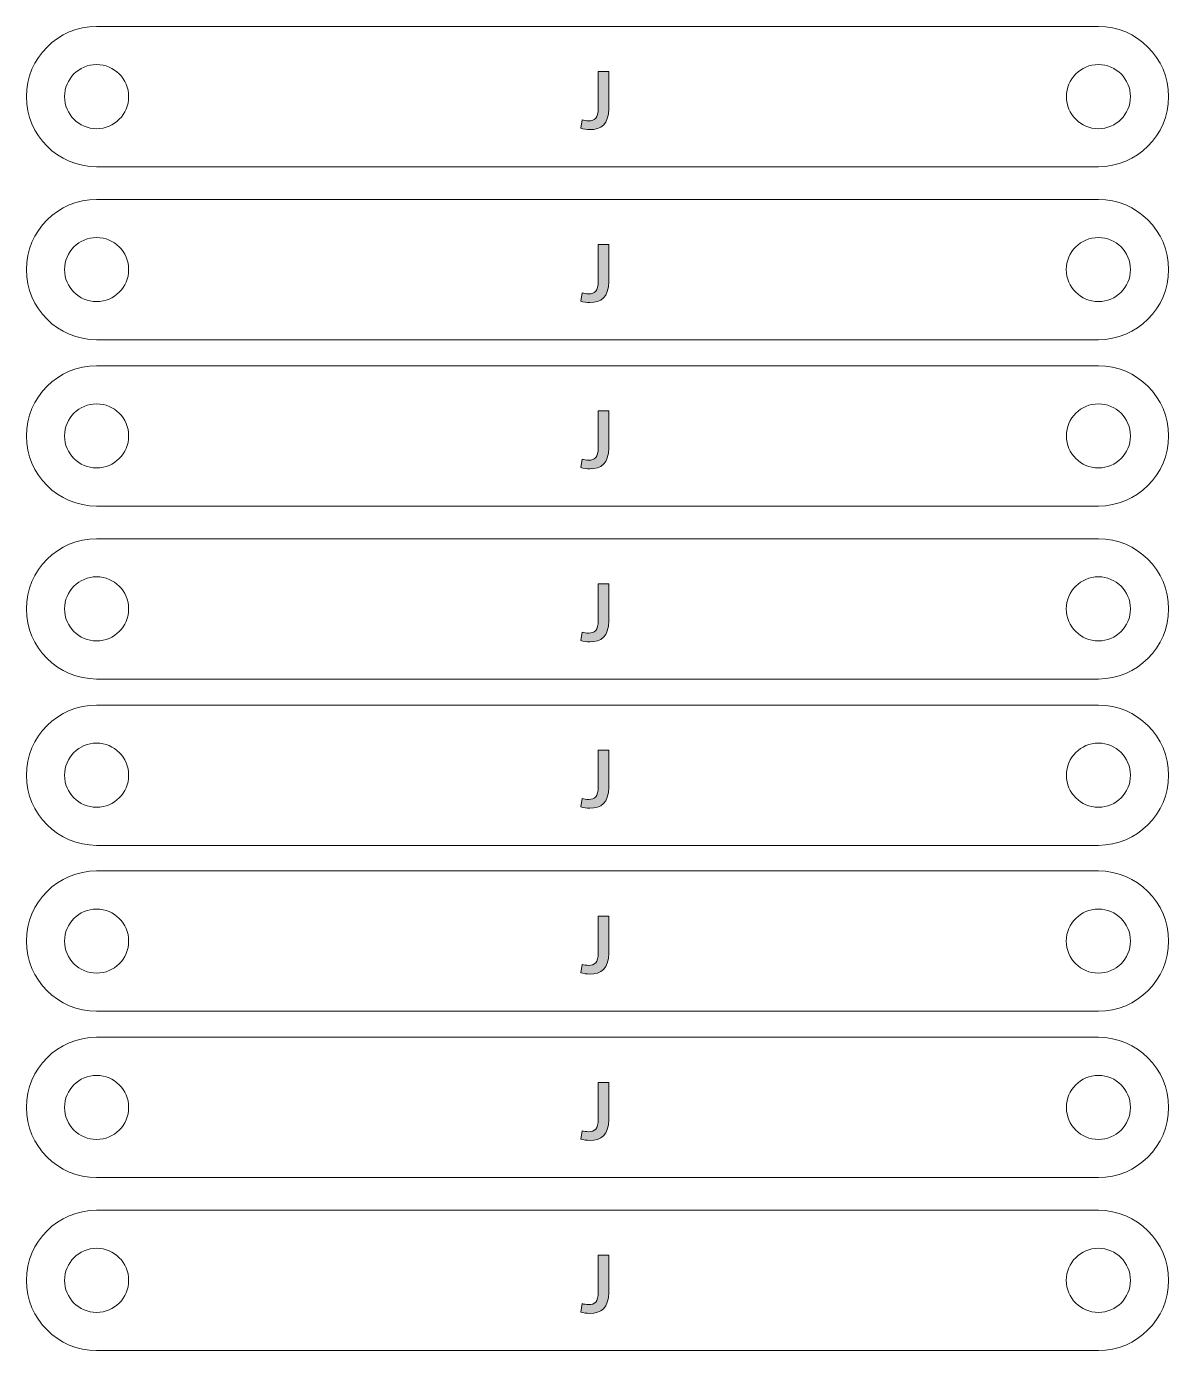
# Model space of a CAD drawing. Header units: inches. Extents: x 104 to 506, y 5 to 299.
# Drawn here: x 104.5 to 161.5, y 232.1 to 298.2 of the extents above; entities that cross this region are included whole.
import ezdxf

# ---------------------------------------------------------------- set-up
doc = ezdxf.new("R2010")
doc.units = ezdxf.units.IN
doc.header["$MEASUREMENT"] = 0
doc.layers.add('Ebene 1', color=7, linetype='Continuous')

# ---------------------------------------------------------------- blocks, each defined once
blk = doc.blocks.new('block 86')
at = {"layer": 'Ebene 1'}
h = blk.add_hatch(color=250, dxfattribs=at)
h.dxf.hatch_style = 2
edge = h.paths.add_edge_path()
edge.add_spline(control_points=[(133.03, 287.295), (133.03, 287.295), (133.551, 287.295), (133.551, 287.295), (133.551, 287.295), (133.551, 285.446), (133.551, 285.446), (133.551, 284.659), (133.17, 284.397), (132.603, 284.397), (132.459, 284.397), (132.277, 284.422), (132.167, 284.465), (132.167, 284.465), (132.23, 284.884), (132.23, 284.884), (132.315, 284.858), (132.429, 284.833), (132.552, 284.833), (132.848, 284.833), (133.03, 284.968), (133.03, 285.463), (133.03, 285.463), (133.03, 287.295), (133.03, 287.295)], knot_values=[0, 0, 0, 0, 1, 1, 1, 2, 2, 2, 3, 3, 3, 4, 4, 4, 5, 5, 5, 6, 6, 6, 7, 7, 7, 8, 8, 8, 8], degree=3, periodic=1)
at = {"layer": 'Ebene 1', "lineweight": 0}
blk.add_open_spline([(133.03, 287.295), (133.03, 287.295), (133.551, 287.295), (133.551, 287.295), (133.551, 287.295), (133.551, 285.446), (133.551, 285.446), (133.551, 284.659), (133.17, 284.397), (132.603, 284.397), (132.459, 284.397), (132.277, 284.422), (132.167, 284.465), (132.167, 284.465), (132.23, 284.884), (132.23, 284.884), (132.315, 284.858), (132.429, 284.833), (132.552, 284.833), (132.848, 284.833), (133.03, 284.968), (133.03, 285.463), (133.03, 285.463), (133.03, 287.295), (133.03, 287.295)], degree=3, knots=[0, 0, 0, 0, 1, 1, 1, 2, 2, 2, 3, 3, 3, 4, 4, 4, 5, 5, 5, 6, 6, 6, 7, 7, 7, 8, 8, 8, 8], dxfattribs=at)
blk = doc.blocks.new('block 85')
at = {"layer": 'Ebene 1', "lineweight": 0}
for points, knots in [([(161.492, 286.044), (161.492, 284.11), (159.925, 282.544), (157.992, 282.544), (157.992, 282.544), (107.992, 282.544), (107.992, 282.544), (106.059, 282.544), (104.492, 284.11), (104.492, 286.044), (104.492, 286.044), (104.492, 286.044), (104.492, 286.044), (104.492, 287.977), (106.059, 289.544), (107.992, 289.544), (107.992, 289.544), (157.992, 289.544), (157.992, 289.544), (159.925, 289.544), (161.492, 287.977), (161.492, 286.044), (161.492, 286.044), (161.492, 286.044), (161.492, 286.044)], [0, 0, 0, 0, 1, 1, 1, 2, 2, 2, 3, 3, 3, 4, 4, 4, 5, 5, 5, 6, 6, 6, 7, 7, 7, 8, 8, 8, 8]), ([(109.592, 286.044), (109.592, 285.16), (108.876, 284.444), (107.992, 284.444), (107.109, 284.444), (106.392, 285.16), (106.392, 286.044), (106.392, 286.927), (107.109, 287.644), (107.992, 287.644), (108.876, 287.644), (109.592, 286.927), (109.592, 286.044)], [0, 0, 0, 0, 1, 1, 1, 2, 2, 2, 3, 3, 3, 4, 4, 4, 4])]:
    blk.add_open_spline(points, degree=3, knots=knots, dxfattribs=at)
at = {"layer": 'Ebene 1'}
blk.add_blockref('block 86', (0, 0), dxfattribs=at)
blk = doc.blocks.new('block 84')
at = {"layer": 'Ebene 1', "lineweight": 0}
blk.add_open_spline([(159.592, 286.044), (159.592, 285.16), (158.876, 284.444), (157.992, 284.444), (157.109, 284.444), (156.392, 285.16), (156.392, 286.044), (156.392, 286.927), (157.109, 287.644), (157.992, 287.644), (158.876, 287.644), (159.592, 286.927), (159.592, 286.044)], degree=3, knots=[0, 0, 0, 0, 1, 1, 1, 2, 2, 2, 3, 3, 3, 4, 4, 4, 4], dxfattribs=at)
at = {"layer": 'Ebene 1'}
blk.add_blockref('block 85', (0, 0), dxfattribs=at)
blk = doc.blocks.new('block 91')
at = {"layer": 'Ebene 1'}
h = blk.add_hatch(color=250, dxfattribs=at)
h.dxf.hatch_style = 2
edge = h.paths.add_edge_path()
edge.add_spline(control_points=[(133.03, 295.927), (133.03, 295.927), (133.551, 295.927), (133.551, 295.927), (133.551, 295.927), (133.551, 294.078), (133.551, 294.078), (133.551, 293.291), (133.17, 293.029), (132.603, 293.029), (132.459, 293.029), (132.277, 293.054), (132.167, 293.097), (132.167, 293.097), (132.23, 293.516), (132.23, 293.516), (132.315, 293.49), (132.429, 293.465), (132.552, 293.465), (132.848, 293.465), (133.03, 293.6), (133.03, 294.095), (133.03, 294.095), (133.03, 295.927), (133.03, 295.927)], knot_values=[0, 0, 0, 0, 1, 1, 1, 2, 2, 2, 3, 3, 3, 4, 4, 4, 5, 5, 5, 6, 6, 6, 7, 7, 7, 8, 8, 8, 8], degree=3, periodic=1)
at = {"layer": 'Ebene 1', "lineweight": 0}
blk.add_open_spline([(133.03, 295.927), (133.03, 295.927), (133.551, 295.927), (133.551, 295.927), (133.551, 295.927), (133.551, 294.078), (133.551, 294.078), (133.551, 293.291), (133.17, 293.029), (132.603, 293.029), (132.459, 293.029), (132.277, 293.054), (132.167, 293.097), (132.167, 293.097), (132.23, 293.516), (132.23, 293.516), (132.315, 293.49), (132.429, 293.465), (132.552, 293.465), (132.848, 293.465), (133.03, 293.6), (133.03, 294.095), (133.03, 294.095), (133.03, 295.927), (133.03, 295.927)], degree=3, knots=[0, 0, 0, 0, 1, 1, 1, 2, 2, 2, 3, 3, 3, 4, 4, 4, 5, 5, 5, 6, 6, 6, 7, 7, 7, 8, 8, 8, 8], dxfattribs=at)
blk = doc.blocks.new('block 90')
at = {"layer": 'Ebene 1', "lineweight": 0}
for points, knots in [([(161.492, 294.676), (161.492, 292.743), (159.925, 291.176), (157.992, 291.176), (157.992, 291.176), (107.992, 291.176), (107.992, 291.176), (106.059, 291.176), (104.492, 292.743), (104.492, 294.676), (104.492, 294.676), (104.492, 294.676), (104.492, 294.676), (104.492, 296.609), (106.059, 298.176), (107.992, 298.176), (107.992, 298.176), (157.992, 298.176), (157.992, 298.176), (159.925, 298.176), (161.492, 296.609), (161.492, 294.676), (161.492, 294.676), (161.492, 294.676), (161.492, 294.676)], [0, 0, 0, 0, 1, 1, 1, 2, 2, 2, 3, 3, 3, 4, 4, 4, 5, 5, 5, 6, 6, 6, 7, 7, 7, 8, 8, 8, 8]), ([(109.592, 294.676), (109.592, 293.792), (108.876, 293.076), (107.992, 293.076), (107.109, 293.076), (106.392, 293.792), (106.392, 294.676), (106.392, 295.559), (107.109, 296.276), (107.992, 296.276), (108.876, 296.276), (109.592, 295.559), (109.592, 294.676)], [0, 0, 0, 0, 1, 1, 1, 2, 2, 2, 3, 3, 3, 4, 4, 4, 4])]:
    blk.add_open_spline(points, degree=3, knots=knots, dxfattribs=at)
at = {"layer": 'Ebene 1'}
blk.add_blockref('block 91', (0, 0), dxfattribs=at)
blk = doc.blocks.new('block 89')
at = {"layer": 'Ebene 1', "lineweight": 0}
blk.add_open_spline([(159.592, 294.676), (159.592, 293.792), (158.876, 293.076), (157.992, 293.076), (157.109, 293.076), (156.393, 293.792), (156.393, 294.676), (156.393, 295.559), (157.109, 296.276), (157.992, 296.276), (158.876, 296.276), (159.592, 295.559), (159.592, 294.676)], degree=3, knots=[0, 0, 0, 0, 1, 1, 1, 2, 2, 2, 3, 3, 3, 4, 4, 4, 4], dxfattribs=at)
at = {"layer": 'Ebene 1'}
blk.add_blockref('block 90', (0, 0), dxfattribs=at)
blk = doc.blocks.new('block 156')
at = {"layer": 'Ebene 1'}
h = blk.add_hatch(color=250, dxfattribs=at)
h.dxf.hatch_style = 2
edge = h.paths.add_edge_path()
edge.add_spline(control_points=[(133.03, 270.362), (133.03, 270.362), (133.551, 270.362), (133.551, 270.362), (133.551, 270.362), (133.551, 268.513), (133.551, 268.513), (133.551, 267.726), (133.17, 267.464), (132.603, 267.464), (132.459, 267.464), (132.277, 267.489), (132.167, 267.531), (132.167, 267.531), (132.23, 267.95), (132.23, 267.95), (132.315, 267.925), (132.429, 267.9), (132.552, 267.9), (132.848, 267.9), (133.03, 268.035), (133.03, 268.53), (133.03, 268.53), (133.03, 270.362), (133.03, 270.362)], knot_values=[0, 0, 0, 0, 1, 1, 1, 2, 2, 2, 3, 3, 3, 4, 4, 4, 5, 5, 5, 6, 6, 6, 7, 7, 7, 8, 8, 8, 8], degree=3, periodic=1)
at = {"layer": 'Ebene 1', "lineweight": 0}
blk.add_open_spline([(133.03, 270.362), (133.03, 270.362), (133.551, 270.362), (133.551, 270.362), (133.551, 270.362), (133.551, 268.513), (133.551, 268.513), (133.551, 267.726), (133.17, 267.464), (132.603, 267.464), (132.459, 267.464), (132.277, 267.489), (132.167, 267.531), (132.167, 267.531), (132.23, 267.95), (132.23, 267.95), (132.315, 267.925), (132.429, 267.9), (132.552, 267.9), (132.848, 267.9), (133.03, 268.035), (133.03, 268.53), (133.03, 268.53), (133.03, 270.362), (133.03, 270.362)], degree=3, knots=[0, 0, 0, 0, 1, 1, 1, 2, 2, 2, 3, 3, 3, 4, 4, 4, 5, 5, 5, 6, 6, 6, 7, 7, 7, 8, 8, 8, 8], dxfattribs=at)
blk = doc.blocks.new('block 155')
at = {"layer": 'Ebene 1', "lineweight": 0}
for points, knots in [([(161.492, 269.111), (161.492, 267.177), (159.925, 265.61), (157.992, 265.61), (157.992, 265.61), (107.992, 265.61), (107.992, 265.61), (106.059, 265.61), (104.492, 267.177), (104.492, 269.111), (104.492, 269.111), (104.492, 269.111), (104.492, 269.111), (104.492, 271.043), (106.059, 272.611), (107.992, 272.611), (107.992, 272.611), (157.992, 272.611), (157.992, 272.611), (159.925, 272.611), (161.492, 271.043), (161.492, 269.111), (161.492, 269.111), (161.492, 269.111), (161.492, 269.111)], [0, 0, 0, 0, 1, 1, 1, 2, 2, 2, 3, 3, 3, 4, 4, 4, 5, 5, 5, 6, 6, 6, 7, 7, 7, 8, 8, 8, 8]), ([(109.592, 269.111), (109.592, 268.227), (108.876, 267.511), (107.992, 267.511), (107.109, 267.511), (106.392, 268.227), (106.392, 269.111), (106.392, 269.994), (107.109, 270.71), (107.992, 270.71), (108.876, 270.71), (109.592, 269.994), (109.592, 269.111)], [0, 0, 0, 0, 1, 1, 1, 2, 2, 2, 3, 3, 3, 4, 4, 4, 4])]:
    blk.add_open_spline(points, degree=3, knots=knots, dxfattribs=at)
at = {"layer": 'Ebene 1'}
blk.add_blockref('block 156', (0, 0), dxfattribs=at)
blk = doc.blocks.new('block 154')
at = {"layer": 'Ebene 1', "lineweight": 0}
blk.add_open_spline([(159.592, 269.111), (159.592, 268.227), (158.876, 267.511), (157.992, 267.511), (157.109, 267.511), (156.392, 268.227), (156.392, 269.111), (156.392, 269.994), (157.109, 270.71), (157.992, 270.71), (158.876, 270.71), (159.592, 269.994), (159.592, 269.111)], degree=3, knots=[0, 0, 0, 0, 1, 1, 1, 2, 2, 2, 3, 3, 3, 4, 4, 4, 4], dxfattribs=at)
at = {"layer": 'Ebene 1'}
blk.add_blockref('block 155', (0, 0), dxfattribs=at)
blk = doc.blocks.new('block 161')
at = {"layer": 'Ebene 1'}
h = blk.add_hatch(color=250, dxfattribs=at)
h.dxf.hatch_style = 2
edge = h.paths.add_edge_path()
edge.add_spline(control_points=[(133.03, 278.994), (133.03, 278.994), (133.551, 278.994), (133.551, 278.994), (133.551, 278.994), (133.551, 277.145), (133.551, 277.145), (133.551, 276.358), (133.17, 276.096), (132.603, 276.096), (132.459, 276.096), (132.277, 276.121), (132.167, 276.164), (132.167, 276.164), (132.23, 276.582), (132.23, 276.582), (132.315, 276.557), (132.429, 276.532), (132.552, 276.532), (132.848, 276.532), (133.03, 276.667), (133.03, 277.162), (133.03, 277.162), (133.03, 278.994), (133.03, 278.994)], knot_values=[0, 0, 0, 0, 1, 1, 1, 2, 2, 2, 3, 3, 3, 4, 4, 4, 5, 5, 5, 6, 6, 6, 7, 7, 7, 8, 8, 8, 8], degree=3, periodic=1)
at = {"layer": 'Ebene 1', "lineweight": 0}
blk.add_open_spline([(133.03, 278.994), (133.03, 278.994), (133.551, 278.994), (133.551, 278.994), (133.551, 278.994), (133.551, 277.145), (133.551, 277.145), (133.551, 276.358), (133.17, 276.096), (132.603, 276.096), (132.459, 276.096), (132.277, 276.121), (132.167, 276.164), (132.167, 276.164), (132.23, 276.582), (132.23, 276.582), (132.315, 276.557), (132.429, 276.532), (132.552, 276.532), (132.848, 276.532), (133.03, 276.667), (133.03, 277.162), (133.03, 277.162), (133.03, 278.994), (133.03, 278.994)], degree=3, knots=[0, 0, 0, 0, 1, 1, 1, 2, 2, 2, 3, 3, 3, 4, 4, 4, 5, 5, 5, 6, 6, 6, 7, 7, 7, 8, 8, 8, 8], dxfattribs=at)
blk = doc.blocks.new('block 160')
at = {"layer": 'Ebene 1', "lineweight": 0}
for points, knots in [([(161.492, 277.742), (161.492, 275.809), (159.925, 274.242), (157.992, 274.242), (157.992, 274.242), (107.992, 274.242), (107.992, 274.242), (106.059, 274.242), (104.492, 275.809), (104.492, 277.742), (104.492, 277.742), (104.492, 277.742), (104.492, 277.742), (104.492, 279.675), (106.059, 281.243), (107.992, 281.243), (107.992, 281.243), (157.992, 281.243), (157.992, 281.243), (159.925, 281.243), (161.492, 279.675), (161.492, 277.742), (161.492, 277.742), (161.492, 277.742), (161.492, 277.742)], [0, 0, 0, 0, 1, 1, 1, 2, 2, 2, 3, 3, 3, 4, 4, 4, 5, 5, 5, 6, 6, 6, 7, 7, 7, 8, 8, 8, 8]), ([(109.592, 277.742), (109.592, 276.859), (108.876, 276.143), (107.992, 276.143), (107.109, 276.143), (106.392, 276.859), (106.392, 277.742), (106.392, 278.626), (107.109, 279.342), (107.992, 279.342), (108.876, 279.342), (109.592, 278.626), (109.592, 277.742)], [0, 0, 0, 0, 1, 1, 1, 2, 2, 2, 3, 3, 3, 4, 4, 4, 4])]:
    blk.add_open_spline(points, degree=3, knots=knots, dxfattribs=at)
at = {"layer": 'Ebene 1'}
blk.add_blockref('block 161', (0, 0), dxfattribs=at)
blk = doc.blocks.new('block 159')
at = {"layer": 'Ebene 1', "lineweight": 0}
blk.add_open_spline([(159.592, 277.742), (159.592, 276.859), (158.876, 276.143), (157.992, 276.143), (157.109, 276.143), (156.393, 276.859), (156.393, 277.742), (156.393, 278.626), (157.109, 279.342), (157.992, 279.342), (158.876, 279.342), (159.592, 278.626), (159.592, 277.742)], degree=3, knots=[0, 0, 0, 0, 1, 1, 1, 2, 2, 2, 3, 3, 3, 4, 4, 4, 4], dxfattribs=at)
at = {"layer": 'Ebene 1'}
blk.add_blockref('block 160', (0, 0), dxfattribs=at)
blk = doc.blocks.new('block 166')
at = {"layer": 'Ebene 1'}
h = blk.add_hatch(color=250, dxfattribs=at)
h.dxf.hatch_style = 2
edge = h.paths.add_edge_path()
edge.add_spline(control_points=[(133.03, 253.781), (133.03, 253.781), (133.551, 253.781), (133.551, 253.781), (133.551, 253.781), (133.551, 251.932), (133.551, 251.932), (133.551, 251.146), (133.17, 250.883), (132.603, 250.883), (132.459, 250.883), (132.277, 250.909), (132.167, 250.951), (132.167, 250.951), (132.23, 251.37), (132.23, 251.37), (132.315, 251.344), (132.429, 251.319), (132.552, 251.319), (132.848, 251.319), (133.03, 251.454), (133.03, 251.949), (133.03, 251.949), (133.03, 253.781), (133.03, 253.781)], knot_values=[0, 0, 0, 0, 1, 1, 1, 2, 2, 2, 3, 3, 3, 4, 4, 4, 5, 5, 5, 6, 6, 6, 7, 7, 7, 8, 8, 8, 8], degree=3, periodic=1)
at = {"layer": 'Ebene 1', "lineweight": 0}
blk.add_open_spline([(133.03, 253.781), (133.03, 253.781), (133.551, 253.781), (133.551, 253.781), (133.551, 253.781), (133.551, 251.932), (133.551, 251.932), (133.551, 251.146), (133.17, 250.883), (132.603, 250.883), (132.459, 250.883), (132.277, 250.909), (132.167, 250.951), (132.167, 250.951), (132.23, 251.37), (132.23, 251.37), (132.315, 251.344), (132.429, 251.319), (132.552, 251.319), (132.848, 251.319), (133.03, 251.454), (133.03, 251.949), (133.03, 251.949), (133.03, 253.781), (133.03, 253.781)], degree=3, knots=[0, 0, 0, 0, 1, 1, 1, 2, 2, 2, 3, 3, 3, 4, 4, 4, 5, 5, 5, 6, 6, 6, 7, 7, 7, 8, 8, 8, 8], dxfattribs=at)
blk = doc.blocks.new('block 165')
at = {"layer": 'Ebene 1', "lineweight": 0}
for points, knots in [([(161.492, 252.53), (161.492, 250.597), (159.925, 249.03), (157.992, 249.03), (157.992, 249.03), (107.992, 249.03), (107.992, 249.03), (106.059, 249.03), (104.492, 250.597), (104.492, 252.53), (104.492, 252.53), (104.492, 252.53), (104.492, 252.53), (104.492, 254.463), (106.059, 256.03), (107.992, 256.03), (107.992, 256.03), (157.992, 256.03), (157.992, 256.03), (159.925, 256.03), (161.492, 254.463), (161.492, 252.53), (161.492, 252.53), (161.492, 252.53), (161.492, 252.53)], [0, 0, 0, 0, 1, 1, 1, 2, 2, 2, 3, 3, 3, 4, 4, 4, 5, 5, 5, 6, 6, 6, 7, 7, 7, 8, 8, 8, 8]), ([(109.592, 252.53), (109.592, 251.646), (108.876, 250.93), (107.992, 250.93), (107.109, 250.93), (106.392, 251.646), (106.392, 252.53), (106.392, 253.413), (107.109, 254.13), (107.992, 254.13), (108.876, 254.13), (109.592, 253.413), (109.592, 252.53)], [0, 0, 0, 0, 1, 1, 1, 2, 2, 2, 3, 3, 3, 4, 4, 4, 4])]:
    blk.add_open_spline(points, degree=3, knots=knots, dxfattribs=at)
at = {"layer": 'Ebene 1'}
blk.add_blockref('block 166', (0, 0), dxfattribs=at)
blk = doc.blocks.new('block 164')
at = {"layer": 'Ebene 1', "lineweight": 0}
blk.add_open_spline([(159.592, 252.53), (159.592, 251.646), (158.876, 250.93), (157.992, 250.93), (157.109, 250.93), (156.392, 251.646), (156.392, 252.53), (156.392, 253.413), (157.109, 254.13), (157.992, 254.13), (158.876, 254.13), (159.592, 253.413), (159.592, 252.53)], degree=3, knots=[0, 0, 0, 0, 1, 1, 1, 2, 2, 2, 3, 3, 3, 4, 4, 4, 4], dxfattribs=at)
at = {"layer": 'Ebene 1'}
blk.add_blockref('block 165', (0, 0), dxfattribs=at)
blk = doc.blocks.new('block 171')
at = {"layer": 'Ebene 1'}
h = blk.add_hatch(color=250, dxfattribs=at)
h.dxf.hatch_style = 2
edge = h.paths.add_edge_path()
edge.add_spline(control_points=[(133.03, 262.061), (133.03, 262.061), (133.551, 262.061), (133.551, 262.061), (133.551, 262.061), (133.551, 260.212), (133.551, 260.212), (133.551, 259.425), (133.17, 259.162), (132.603, 259.162), (132.459, 259.162), (132.277, 259.188), (132.167, 259.23), (132.167, 259.23), (132.23, 259.649), (132.23, 259.649), (132.315, 259.624), (132.429, 259.598), (132.552, 259.598), (132.848, 259.598), (133.03, 259.734), (133.03, 260.229), (133.03, 260.229), (133.03, 262.061), (133.03, 262.061)], knot_values=[0, 0, 0, 0, 1, 1, 1, 2, 2, 2, 3, 3, 3, 4, 4, 4, 5, 5, 5, 6, 6, 6, 7, 7, 7, 8, 8, 8, 8], degree=3, periodic=1)
at = {"layer": 'Ebene 1', "lineweight": 0}
blk.add_open_spline([(133.03, 262.061), (133.03, 262.061), (133.551, 262.061), (133.551, 262.061), (133.551, 262.061), (133.551, 260.212), (133.551, 260.212), (133.551, 259.425), (133.17, 259.162), (132.603, 259.162), (132.459, 259.162), (132.277, 259.188), (132.167, 259.23), (132.167, 259.23), (132.23, 259.649), (132.23, 259.649), (132.315, 259.624), (132.429, 259.598), (132.552, 259.598), (132.848, 259.598), (133.03, 259.734), (133.03, 260.229), (133.03, 260.229), (133.03, 262.061), (133.03, 262.061)], degree=3, knots=[0, 0, 0, 0, 1, 1, 1, 2, 2, 2, 3, 3, 3, 4, 4, 4, 5, 5, 5, 6, 6, 6, 7, 7, 7, 8, 8, 8, 8], dxfattribs=at)
blk = doc.blocks.new('block 170')
at = {"layer": 'Ebene 1', "lineweight": 0}
for points, knots in [([(161.492, 260.809), (161.492, 258.876), (159.925, 257.309), (157.992, 257.309), (157.992, 257.309), (107.992, 257.309), (107.992, 257.309), (106.059, 257.309), (104.492, 258.876), (104.492, 260.809), (104.492, 260.809), (104.492, 260.809), (104.492, 260.809), (104.492, 262.742), (106.059, 264.309), (107.992, 264.309), (107.992, 264.309), (157.992, 264.309), (157.992, 264.309), (159.925, 264.309), (161.492, 262.742), (161.492, 260.809), (161.492, 260.809), (161.492, 260.809), (161.492, 260.809)], [0, 0, 0, 0, 1, 1, 1, 2, 2, 2, 3, 3, 3, 4, 4, 4, 5, 5, 5, 6, 6, 6, 7, 7, 7, 8, 8, 8, 8]), ([(109.592, 260.809), (109.592, 259.925), (108.876, 259.209), (107.992, 259.209), (107.109, 259.209), (106.392, 259.925), (106.392, 260.809), (106.392, 261.693), (107.109, 262.409), (107.992, 262.409), (108.876, 262.409), (109.592, 261.693), (109.592, 260.809)], [0, 0, 0, 0, 1, 1, 1, 2, 2, 2, 3, 3, 3, 4, 4, 4, 4])]:
    blk.add_open_spline(points, degree=3, knots=knots, dxfattribs=at)
at = {"layer": 'Ebene 1'}
blk.add_blockref('block 171', (0, 0), dxfattribs=at)
blk = doc.blocks.new('block 169')
at = {"layer": 'Ebene 1', "lineweight": 0}
blk.add_open_spline([(159.592, 260.809), (159.592, 259.925), (158.876, 259.209), (157.992, 259.209), (157.109, 259.209), (156.393, 259.925), (156.393, 260.809), (156.393, 261.693), (157.109, 262.409), (157.992, 262.409), (158.876, 262.409), (159.592, 261.693), (159.592, 260.809)], degree=3, knots=[0, 0, 0, 0, 1, 1, 1, 2, 2, 2, 3, 3, 3, 4, 4, 4, 4], dxfattribs=at)
at = {"layer": 'Ebene 1'}
blk.add_blockref('block 170', (0, 0), dxfattribs=at)
blk = doc.blocks.new('block 176')
at = {"layer": 'Ebene 1'}
h = blk.add_hatch(color=250, dxfattribs=at)
h.dxf.hatch_style = 2
edge = h.paths.add_edge_path()
edge.add_spline(control_points=[(133.03, 236.848), (133.03, 236.848), (133.551, 236.848), (133.551, 236.848), (133.551, 236.848), (133.551, 234.999), (133.551, 234.999), (133.551, 234.212), (133.17, 233.95), (132.603, 233.95), (132.459, 233.95), (132.277, 233.975), (132.167, 234.018), (132.167, 234.018), (132.23, 234.436), (132.23, 234.436), (132.315, 234.411), (132.429, 234.386), (132.552, 234.386), (132.848, 234.386), (133.03, 234.521), (133.03, 235.016), (133.03, 235.016), (133.03, 236.848), (133.03, 236.848)], knot_values=[0, 0, 0, 0, 1, 1, 1, 2, 2, 2, 3, 3, 3, 4, 4, 4, 5, 5, 5, 6, 6, 6, 7, 7, 7, 8, 8, 8, 8], degree=3, periodic=1)
at = {"layer": 'Ebene 1', "lineweight": 0}
blk.add_open_spline([(133.03, 236.848), (133.03, 236.848), (133.551, 236.848), (133.551, 236.848), (133.551, 236.848), (133.551, 234.999), (133.551, 234.999), (133.551, 234.212), (133.17, 233.95), (132.603, 233.95), (132.459, 233.95), (132.277, 233.975), (132.167, 234.018), (132.167, 234.018), (132.23, 234.436), (132.23, 234.436), (132.315, 234.411), (132.429, 234.386), (132.552, 234.386), (132.848, 234.386), (133.03, 234.521), (133.03, 235.016), (133.03, 235.016), (133.03, 236.848), (133.03, 236.848)], degree=3, knots=[0, 0, 0, 0, 1, 1, 1, 2, 2, 2, 3, 3, 3, 4, 4, 4, 5, 5, 5, 6, 6, 6, 7, 7, 7, 8, 8, 8, 8], dxfattribs=at)
blk = doc.blocks.new('block 175')
at = {"layer": 'Ebene 1', "lineweight": 0}
for points, knots in [([(161.492, 235.597), (161.492, 233.663), (159.925, 232.096), (157.992, 232.096), (157.992, 232.096), (107.992, 232.096), (107.992, 232.096), (106.059, 232.096), (104.492, 233.663), (104.492, 235.597), (104.492, 235.597), (104.492, 235.597), (104.492, 235.597), (104.492, 237.529), (106.059, 239.097), (107.992, 239.097), (107.992, 239.097), (157.992, 239.097), (157.992, 239.097), (159.925, 239.097), (161.492, 237.529), (161.492, 235.597), (161.492, 235.597), (161.492, 235.597), (161.492, 235.597)], [0, 0, 0, 0, 1, 1, 1, 2, 2, 2, 3, 3, 3, 4, 4, 4, 5, 5, 5, 6, 6, 6, 7, 7, 7, 8, 8, 8, 8]), ([(109.592, 235.597), (109.592, 234.713), (108.876, 233.997), (107.992, 233.997), (107.109, 233.997), (106.392, 234.713), (106.392, 235.597), (106.392, 236.48), (107.109, 237.197), (107.992, 237.197), (108.876, 237.197), (109.592, 236.48), (109.592, 235.597)], [0, 0, 0, 0, 1, 1, 1, 2, 2, 2, 3, 3, 3, 4, 4, 4, 4])]:
    blk.add_open_spline(points, degree=3, knots=knots, dxfattribs=at)
at = {"layer": 'Ebene 1'}
blk.add_blockref('block 176', (0, 0), dxfattribs=at)
blk = doc.blocks.new('block 174')
at = {"layer": 'Ebene 1', "lineweight": 0}
blk.add_open_spline([(159.592, 235.597), (159.592, 234.713), (158.876, 233.997), (157.992, 233.997), (157.109, 233.997), (156.392, 234.713), (156.392, 235.597), (156.392, 236.48), (157.109, 237.197), (157.992, 237.197), (158.876, 237.197), (159.592, 236.48), (159.592, 235.597)], degree=3, knots=[0, 0, 0, 0, 1, 1, 1, 2, 2, 2, 3, 3, 3, 4, 4, 4, 4], dxfattribs=at)
at = {"layer": 'Ebene 1'}
blk.add_blockref('block 175', (0, 0), dxfattribs=at)
blk = doc.blocks.new('block 181')
at = {"layer": 'Ebene 1'}
h = blk.add_hatch(color=250, dxfattribs=at)
h.dxf.hatch_style = 2
edge = h.paths.add_edge_path()
edge.add_spline(control_points=[(133.03, 245.48), (133.03, 245.48), (133.551, 245.48), (133.551, 245.48), (133.551, 245.48), (133.551, 243.631), (133.551, 243.631), (133.551, 242.844), (133.17, 242.582), (132.603, 242.582), (132.459, 242.582), (132.277, 242.607), (132.167, 242.65), (132.167, 242.65), (132.23, 243.068), (132.23, 243.068), (132.315, 243.043), (132.429, 243.018), (132.552, 243.018), (132.848, 243.018), (133.03, 243.153), (133.03, 243.648), (133.03, 243.648), (133.03, 245.48), (133.03, 245.48)], knot_values=[0, 0, 0, 0, 1, 1, 1, 2, 2, 2, 3, 3, 3, 4, 4, 4, 5, 5, 5, 6, 6, 6, 7, 7, 7, 8, 8, 8, 8], degree=3, periodic=1)
at = {"layer": 'Ebene 1', "lineweight": 0}
blk.add_open_spline([(133.03, 245.48), (133.03, 245.48), (133.551, 245.48), (133.551, 245.48), (133.551, 245.48), (133.551, 243.631), (133.551, 243.631), (133.551, 242.844), (133.17, 242.582), (132.603, 242.582), (132.459, 242.582), (132.277, 242.607), (132.167, 242.65), (132.167, 242.65), (132.23, 243.068), (132.23, 243.068), (132.315, 243.043), (132.429, 243.018), (132.552, 243.018), (132.848, 243.018), (133.03, 243.153), (133.03, 243.648), (133.03, 243.648), (133.03, 245.48), (133.03, 245.48)], degree=3, knots=[0, 0, 0, 0, 1, 1, 1, 2, 2, 2, 3, 3, 3, 4, 4, 4, 5, 5, 5, 6, 6, 6, 7, 7, 7, 8, 8, 8, 8], dxfattribs=at)
blk = doc.blocks.new('block 180')
at = {"layer": 'Ebene 1', "lineweight": 0}
for points, knots in [([(161.492, 244.229), (161.492, 242.295), (159.925, 240.728), (157.992, 240.728), (157.992, 240.728), (107.992, 240.728), (107.992, 240.728), (106.059, 240.728), (104.492, 242.295), (104.492, 244.229), (104.492, 244.229), (104.492, 244.229), (104.492, 244.229), (104.492, 246.162), (106.059, 247.729), (107.992, 247.729), (107.992, 247.729), (157.992, 247.729), (157.992, 247.729), (159.925, 247.729), (161.492, 246.162), (161.492, 244.229), (161.492, 244.229), (161.492, 244.229), (161.492, 244.229)], [0, 0, 0, 0, 1, 1, 1, 2, 2, 2, 3, 3, 3, 4, 4, 4, 5, 5, 5, 6, 6, 6, 7, 7, 7, 8, 8, 8, 8]), ([(109.592, 244.229), (109.592, 243.345), (108.876, 242.629), (107.992, 242.629), (107.109, 242.629), (106.392, 243.345), (106.392, 244.229), (106.392, 245.112), (107.109, 245.828), (107.992, 245.828), (108.876, 245.828), (109.592, 245.112), (109.592, 244.229)], [0, 0, 0, 0, 1, 1, 1, 2, 2, 2, 3, 3, 3, 4, 4, 4, 4])]:
    blk.add_open_spline(points, degree=3, knots=knots, dxfattribs=at)
at = {"layer": 'Ebene 1'}
blk.add_blockref('block 181', (0, 0), dxfattribs=at)
blk = doc.blocks.new('block 179')
at = {"layer": 'Ebene 1', "lineweight": 0}
blk.add_open_spline([(159.592, 244.229), (159.592, 243.345), (158.876, 242.629), (157.992, 242.629), (157.109, 242.629), (156.393, 243.345), (156.393, 244.229), (156.393, 245.112), (157.109, 245.828), (157.992, 245.828), (158.876, 245.828), (159.592, 245.112), (159.592, 244.229)], degree=3, knots=[0, 0, 0, 0, 1, 1, 1, 2, 2, 2, 3, 3, 3, 4, 4, 4, 4], dxfattribs=at)
at = {"layer": 'Ebene 1'}
blk.add_blockref('block 180', (0, 0), dxfattribs=at)

msp = doc.modelspace()

# ---------------------------------------------------------------- block references
at = {"layer": 'Ebene 1'}
for name in ['block 89', 'block 84', 'block 159', 'block 154', 'block 169', 'block 164', 'block 179', 'block 174']:
    msp.add_blockref(name, (0, 0), dxfattribs=at)

doc.saveas('drawing.dxf')
